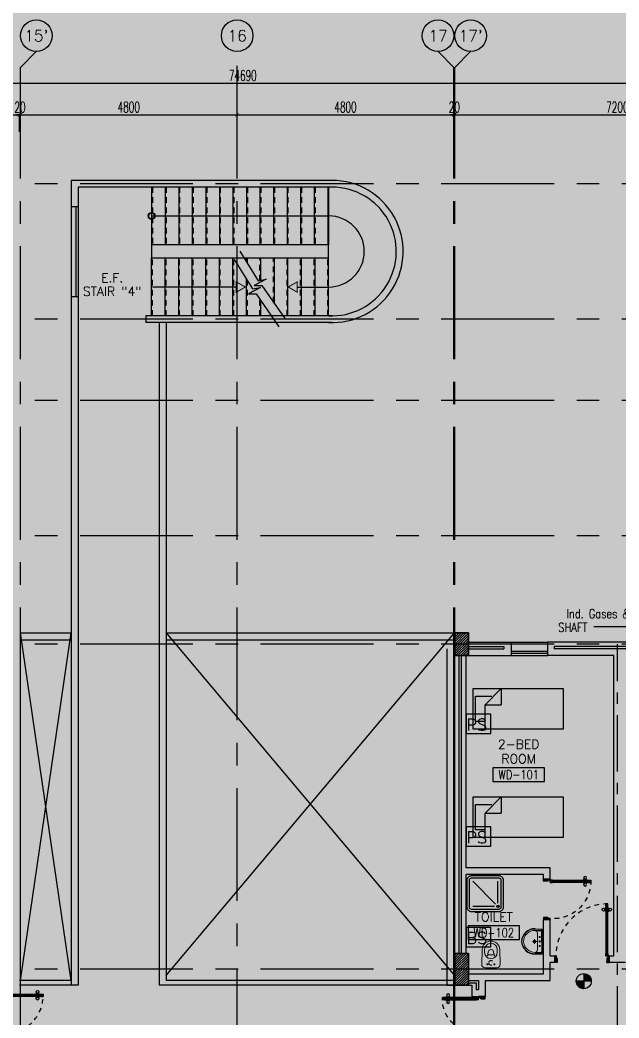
# Model space of a CAD drawing. Extents: x 88852.7 to 88945.7, y 39921.6 to 40001.1.
# Drawn here: x 88893.18 to 88906.45, y 39979.02 to 40001.13 of the extents above; entities that cross this region are included whole.
import ezdxf
from ezdxf.enums import TextEntityAlignment as Align

# ---------------------------------------------------------------- set-up
doc = ezdxf.new("R2010")
doc.units = 0
doc.header["$MEASUREMENT"] = 0
doc.header["$PDMODE"] = 34
for name, pattern in [('CENTER', [2, 1.25, -0.25, 0.25, -0.25]), ('CENTERX2', [4, 2.5, -0.5, 0.5, -0.5]), ('DASHED', [0.75, 0.5, -0.25]), ('HIDDEN', [0.375, 0.25, -0.125]), ('HIDDEN2', [0.1875, 0.125, -0.0625])]:
    doc.linetypes.add(name, pattern=pattern)
doc.layers.get('0').update_dxf_attribs({"color": 11, "linetype": 'CONTINUOUS'})
doc.layers.get('DEFPOINTS').update_dxf_attribs({"color": 11, "linetype": 'CONTINUOUS'})
for name, color, linetype in [('AX-CR', 11, 'CONTINUOUS'), ('AX-DIM', 11, 'CONTINUOUS'), ('AX-TXT', 11, 'CONTINUOUS'), ('AXES', 11, 'CENTERX2'), ('AXES1', 11, 'CENTER'), ('COL', 11, 'CONTINUOUS'), ('DOOR', 11, 'CONTINUOUS'), ('E-SYSTEM', 4, 'CONTINUOUS'), ('EJ', 11, 'CONTINUOUS'), ('FIX', 11, 'CONTINUOUS'), ('FUR', 11, 'CONTINUOUS'), ('HAT', 11, 'CONTINUOUS'), ('INSUL', 11, 'CONTINUOUS'), ('RM-BOX', 11, 'CONTINUOUS'), ('RM-NAME', 11, 'CONTINUOUS'), ('RM-NO', 11, 'CONTINUOUS'), ('ROOF', 11, 'CONTINUOUS'), ('SHAFT', 11, 'CONTINUOUS'), ('STR', 11, 'CONTINUOUS'), ('WALL', 11, 'CONTINUOUS'), ('WIN', 11, 'CONTINUOUS')]:
    doc.layers.add(name, color=color, linetype=linetype)
doc.styles.add('ROMANS', font='ROMANS.shx', dxfattribs={"width": 0.6})
doc.styles.add('SIMPLEX', font='simplex.shx', dxfattribs={"width": 0.8})
doc.dimstyles.new('DIM-OUT', dxfattribs={"dimscale": 0, "dimtxt": 0.24, "dimasz": 0.08, "dimexe": 0.02, "dimexo": 0.02, "dimgap": 0.05, "dimtad": 1, "dimdec": 0, "dimlfac": 1000, "dimzin": 0, "dimdsep": 46, "dimtxsty": 'ROMANS', "dimblk1": 'ARCHTICK', "dimblk2": 'ARCHTICK', "dimsah": 1, "dimcen": 0.01, "dimdle": 0.08, "dimclrd": 7, "dimclre": 7, "dimclrt": 2, "dimadec": 0, "dimazin": 0, "dimtp": 2, "dimtm": 2, "dimtfac": 0.114286, "dimtdec": 0, "dimtix": 1, "dimtmove": 2, "dimatfit": 3, "dimldrblk": 'ARCHTICK', "dimfxl": 0, "dimtolj": 1, "dimtzin": 0, "dimarcsym": 0})
doc.dimstyles.new('DIM7', dxfattribs={"dimtxt": 0.24, "dimasz": 0.08, "dimexe": 0.07, "dimexo": 0.05, "dimgap": 0.07, "dimtad": 1, "dimzin": 0, "dimdsep": 46, "dimtxsty": 'SIMPLEX', "dimblk": 'ARCHTICK', "dimcen": 0.05, "dimdle": 0.05, "dimclrd": 4, "dimclre": 4, "dimclrt": 2, "dimadec": 0, "dimazin": 0, "dimtp": 2, "dimtm": 2, "dimtfac": 0.114286, "dimtix": 1, "dimtmove": 2, "dimatfit": 3, "dimldrblk": 'DOT', "dimfxl": 0, "dimtolj": 1, "dimtzin": 0, "dimarcsym": 0})

# ---------------------------------------------------------------- blocks, each defined once
blk = doc.blocks.new('_ARCHTICK')
at = {"color": 0, "linetype": 'ByBlock', "const_width": 0.15}
blk.add_lwpolyline([(-0.5, -0.5), (0.5, 0.5)], dxfattribs=at)
blk = doc.blocks.new('*D112')
at = {"layer": 'AX-DIM', "color": 7, "lineweight": -2}
for p, q in [((88860.69, 39999.728), (88935.54, 39999.728)), ((88860.77, 39995.09), (88860.77, 39999.748)), ((88935.46, 39987.57), (88935.46, 39999.748))]:
    blk.add_line(p, q, dxfattribs=at)
at = {"layer": 'DEFPOINTS', "color": 0}
for p in [(88935.46, 39999.728), (88860.77, 39995.07), (88935.46, 39987.55)]:
    blk.add_point(p, dxfattribs=at)
at = {"layer": 'AX-DIM', "color": 7, "lineweight": -2, "xscale": 0.08, "yscale": 0.08, "zscale": 0.08, "rotation": 180}
blk.add_blockref('_ARCHTICK', (88860.77, 39999.728), dxfattribs=at)
at = {"layer": 'AX-DIM', "color": 7, "lineweight": -2, "xscale": 0.08, "yscale": 0.08, "zscale": 0.08}
blk.add_blockref('_ARCHTICK', (88935.46, 39999.728), dxfattribs=at)
at = {"layer": 'AX-DIM', "color": 2, "insert": (88898.115, 39999.898), "char_height": 0.24, "attachment_point": 5, "style": 'ROMANS'}
blk.add_mtext('\\A1;74690', dxfattribs=at)
blk = doc.blocks.new('*D144')
at = {"layer": 'AX-DIM', "color": 7, "lineweight": -2}
for p, q in [((88902.79, 39999.028), (88902.71, 39999.028)), ((88902.79, 39998.648), (88902.79, 39999.048)), ((88902.79, 39999.028), (88902.81, 39999.028)), ((88902.81, 39998.648), (88902.81, 39999.048)), ((88902.81, 39999.028), (88902.89, 39999.028))]:
    blk.add_line(p, q, dxfattribs=at)
at = {"layer": 'DEFPOINTS', "color": 0}
for p in [(88902.81, 39999.028), (88902.79, 39998.628), (88902.81, 39998.628)]:
    blk.add_point(p, dxfattribs=at)
at = {"layer": 'AX-DIM', "color": 7, "lineweight": -2, "xscale": 0.08, "yscale": 0.08, "zscale": 0.08}
blk.add_blockref('_ARCHTICK', (88902.79, 39999.028), dxfattribs=at)
at = {"layer": 'AX-DIM', "color": 7, "lineweight": -2, "xscale": 0.08, "yscale": 0.08, "zscale": 0.08, "rotation": 180}
blk.add_blockref('_ARCHTICK', (88902.81, 39999.028), dxfattribs=at)
at = {"layer": 'AX-DIM', "color": 2, "insert": (88902.8, 39999.198), "char_height": 0.24, "attachment_point": 5, "style": 'ROMANS'}
blk.add_mtext('\\A1;20', dxfattribs=at)
blk = doc.blocks.new('*D143')
at = {"layer": 'AX-DIM', "color": 7, "lineweight": -2}
for p, q in [((88902.73, 39999.028), (88910.09, 39999.028)), ((88902.81, 39998.648), (88902.81, 39999.048)), ((88910.01, 39998.648), (88910.01, 39999.048))]:
    blk.add_line(p, q, dxfattribs=at)
at = {"layer": 'DEFPOINTS', "color": 0}
for p in [(88910.01, 39999.028), (88902.81, 39998.628), (88910.01, 39998.628)]:
    blk.add_point(p, dxfattribs=at)
at = {"layer": 'AX-DIM', "color": 7, "lineweight": -2, "xscale": 0.08, "yscale": 0.08, "zscale": 0.08, "rotation": 180}
blk.add_blockref('_ARCHTICK', (88902.81, 39999.028), dxfattribs=at)
at = {"layer": 'AX-DIM', "color": 7, "lineweight": -2, "xscale": 0.08, "yscale": 0.08, "zscale": 0.08}
blk.add_blockref('_ARCHTICK', (88910.01, 39999.028), dxfattribs=at)
at = {"layer": 'AX-DIM', "color": 2, "insert": (88906.41, 39999.198), "char_height": 0.24, "attachment_point": 5, "style": 'ROMANS'}
blk.add_mtext('\\A1;7200', dxfattribs=at)
blk = doc.blocks.new('*D141')
at = {"layer": 'AX-DIM', "color": 7, "lineweight": -2}
for p, q in [((88893.17, 39999.028), (88893.09, 39999.028)), ((88893.17, 39998.648), (88893.17, 39999.048)), ((88893.17, 39999.028), (88893.19, 39999.028)), ((88893.19, 39998.648), (88893.19, 39999.048)), ((88893.19, 39999.028), (88893.27, 39999.028))]:
    blk.add_line(p, q, dxfattribs=at)
at = {"layer": 'DEFPOINTS', "color": 0}
for p in [(88893.19, 39999.028), (88893.17, 39998.628), (88893.19, 39998.628)]:
    blk.add_point(p, dxfattribs=at)
at = {"layer": 'AX-DIM', "color": 7, "lineweight": -2, "xscale": 0.08, "yscale": 0.08, "zscale": 0.08}
blk.add_blockref('_ARCHTICK', (88893.17, 39999.028), dxfattribs=at)
at = {"layer": 'AX-DIM', "color": 7, "lineweight": -2, "xscale": 0.08, "yscale": 0.08, "zscale": 0.08, "rotation": 180}
blk.add_blockref('_ARCHTICK', (88893.19, 39999.028), dxfattribs=at)
at = {"layer": 'AX-DIM', "color": 2, "insert": (88893.18, 39999.198), "char_height": 0.24, "attachment_point": 5, "style": 'ROMANS'}
blk.add_mtext('\\A1;20', dxfattribs=at)
blk = doc.blocks.new('*D140')
at = {"layer": 'AX-DIM', "color": 7, "lineweight": -2}
for p, q in [((88893.11, 39999.028), (88898.07, 39999.028)), ((88893.19, 39998.648), (88893.19, 39999.048)), ((88897.99, 39998.648), (88897.99, 39999.048))]:
    blk.add_line(p, q, dxfattribs=at)
at = {"layer": 'DEFPOINTS', "color": 0}
for p in [(88897.99, 39999.028), (88893.19, 39998.628), (88897.99, 39998.628)]:
    blk.add_point(p, dxfattribs=at)
at = {"layer": 'AX-DIM', "color": 7, "lineweight": -2, "xscale": 0.08, "yscale": 0.08, "zscale": 0.08, "rotation": 180}
blk.add_blockref('_ARCHTICK', (88893.19, 39999.028), dxfattribs=at)
at = {"layer": 'AX-DIM', "color": 7, "lineweight": -2, "xscale": 0.08, "yscale": 0.08, "zscale": 0.08}
blk.add_blockref('_ARCHTICK', (88897.99, 39999.028), dxfattribs=at)
at = {"layer": 'AX-DIM', "color": 2, "insert": (88895.59, 39999.198), "char_height": 0.24, "attachment_point": 5, "style": 'ROMANS'}
blk.add_mtext('\\A1;4800', dxfattribs=at)
blk = doc.blocks.new('*D138')
at = {"layer": 'AX-DIM', "color": 7, "lineweight": -2}
for p, q in [((88885.89, 39999.028), (88893.25, 39999.028)), ((88885.97, 39998.648), (88885.97, 39999.048)), ((88893.17, 39998.648), (88893.17, 39999.048))]:
    blk.add_line(p, q, dxfattribs=at)
at = {"layer": 'DEFPOINTS', "color": 0}
for p in [(88893.17, 39999.028), (88885.97, 39998.628), (88893.17, 39998.628)]:
    blk.add_point(p, dxfattribs=at)
at = {"layer": 'AX-DIM', "color": 7, "lineweight": -2, "xscale": 0.08, "yscale": 0.08, "zscale": 0.08, "rotation": 180}
blk.add_blockref('_ARCHTICK', (88885.97, 39999.028), dxfattribs=at)
at = {"layer": 'AX-DIM', "color": 7, "lineweight": -2, "xscale": 0.08, "yscale": 0.08, "zscale": 0.08}
blk.add_blockref('_ARCHTICK', (88893.17, 39999.028), dxfattribs=at)
at = {"layer": 'AX-DIM', "color": 2, "insert": (88889.57, 39999.198), "char_height": 0.24, "attachment_point": 5, "style": 'ROMANS'}
blk.add_mtext('\\A1;7200', dxfattribs=at)
blk = doc.blocks.new('*D137')
at = {"layer": 'AX-DIM', "color": 7, "lineweight": -2}
for p, q in [((88897.91, 39999.028), (88902.87, 39999.028)), ((88897.99, 39998.648), (88897.99, 39999.048)), ((88902.79, 39998.648), (88902.79, 39999.048))]:
    blk.add_line(p, q, dxfattribs=at)
at = {"layer": 'DEFPOINTS', "color": 0}
for p in [(88902.79, 39999.028), (88897.99, 39998.628), (88902.79, 39998.628)]:
    blk.add_point(p, dxfattribs=at)
at = {"layer": 'AX-DIM', "color": 7, "lineweight": -2, "xscale": 0.08, "yscale": 0.08, "zscale": 0.08, "rotation": 180}
blk.add_blockref('_ARCHTICK', (88897.99, 39999.028), dxfattribs=at)
at = {"layer": 'AX-DIM', "color": 7, "lineweight": -2, "xscale": 0.08, "yscale": 0.08, "zscale": 0.08}
blk.add_blockref('_ARCHTICK', (88902.79, 39999.028), dxfattribs=at)
at = {"layer": 'AX-DIM', "color": 2, "insert": (88900.39, 39999.198), "char_height": 0.24, "attachment_point": 5, "style": 'ROMANS'}
blk.add_mtext('\\A1;4800', dxfattribs=at)
blk = doc.blocks.new('LAV1')
at = {"layer": 'FIX', "linetype": 'DASHED', "lineweight": 20, "ltscale": 0.05}
for p, q in [((0, 170), (0, 270)), ((0, 170), (0, 270)), ((50, 220), (-50, 220))]:
    blk.add_line(p, q, dxfattribs=at)
at = {"layer": 'FIX', "linetype": 'ByBlock', "ltscale": 0.3}
for p, q in [((-280, 210), (-275, 50)), ((-245, 210), (-245, 85)), ((0, 60), (-220, 60)), ((0, 60), (220, 60)), ((245, 210), (245, 85)), ((280, 210), (275, 50))]:
    blk.add_line(p, q, dxfattribs=at)
at = {"layer": 'FIX', "linetype": 'Continuous', "lineweight": 20}
for p, q in [((-275, 210), (-275, 50)), ((0, 50), (-275, 50)), ((0, 50), (-252, 50)), ((0, 155), (-181, 155)), ((0, 155), (181, 155)), ((0, 50), (275, 50)), ((0, 50), (252, 50)), ((275, 210), (275, 50))]:
    blk.add_line(p, q, dxfattribs=at)
at = {"layer": 'FIX', "lineweight": 20}
for p, q in [((16, 107), (-15, 107)), ((0, 92), (0, 123))]:
    blk.add_line(p, q, dxfattribs=at)
for centre, radius in [((0, 220), 29.5), ((0, 220), 22.5), ((0, 107), 15.5)]:
    blk.add_circle(centre, radius, dxfattribs=at)
at = {"layer": 'FIX', "linetype": 'HIDDEN', "lineweight": 20, "ltscale": 0.05}
for centre in [(-100, 107), (100, 107)]:
    blk.add_circle(centre, 12.4, dxfattribs=at)
at = {"layer": 'FIX', "linetype": 'ByBlock', "ltscale": 0.3}
for centre, radius, start, end in [((7, 220), 287, 91.3776, 182.0064), ((-7, 220), 287, 357.9936, 88.6224), ((-220, 85), 24.9, 179.7021, 269.9486), ((220, 85), 24.9, 270.0514, 0.2979)]:
    blk.add_arc(centre, radius, start, end, dxfattribs=at)
at = {"layer": 'FIX', "linetype": 'Continuous', "lineweight": 20}
for centre, radius, start, end in [((8, 217), 283, 91.6988, 181.351), ((8, 212), 253, 91.7328, 180.4884), ((-8, 217), 283, 358.649, 88.3012), ((-8, 212), 253, 359.5116, 88.2672), ((-179, 222), 66.9, 190.2006, 268.0786), ((179, 222), 66.9, 271.9214, 349.7994)]:
    blk.add_arc(centre, radius, start, end, dxfattribs=at)
blk = doc.blocks.new('WC1')
at = {"layer": 'FIX', "lineweight": 20}
for p, q in [((-727, 5), (-727, -5)), ((-674, 5), (-674, -5)), ((-534, 24), (-540, 0)), ((-540, 0), (-534, -24)), ((-210, 204), (-538, 194)), ((-475, 141), (-538, 141)), ((-395, 76), (-490, 60)), ((-339, 5), (-339, -5)), ((-137, 0), (-137, 131)), ((-137, -131), (-137, 0)), ((-538, -141), (-475, -141)), ((-538, -194), (-210, -204)), ((-490, -60), (-395, -76)), ((-213, -204), (-210, -204))]:
    blk.add_line(p, q, dxfattribs=at)
at = {"layer": 'FIX', "linetype": 'Continuous', "lineweight": 20}
blk.add_line((-420, -47), (-420, 45), dxfattribs=at)
at = {"layer": 'FIX', "linetype": 'HIDDEN2', "lineweight": 20, "ltscale": 0.3}
blk.add_circle((-245, 0), 49.8, dxfattribs=at)
at = {"layer": 'FIX', "linetype": 'HIDDEN', "lineweight": 20, "ltscale": 0.05}
for centre in [(-213, 78), (-213, -77)]:
    blk.add_circle(centre, 11.6, dxfattribs=at)
at = {"layer": 'FIX', "lineweight": 20}
for centre, radius, start, end in [((-538, 5), 189, 90, 180), ((-538, 5), 136, 90, 180), ((-473, -7), 68.2, 128.9242, 152.8468), ((-464, -18), 82, 108.496, 128.9242), ((-475, 5), 136, 360, 90), ((-210, 131), 73, 360, 90), ((-538, -5), 189, 180, 270), ((-538, -5), 136, 180, 270), ((-473, 7), 68.2, 207.1532, 231.0758), ((-464, 18), 82, 231.0758, 251.504), ((-475, -5), 136, 270, 0), ((-210, -131), 73, 270, 0)]:
    blk.add_arc(centre, radius, start, end, dxfattribs=at)
at = {"layer": 'FIX', "linetype": 'Continuous', "lineweight": 20}
for centre, start, end in [((-443, 46), 357.6662, 91.6121), ((-442, -46), 268.3879, 2.3338)]:
    blk.add_arc(centre, 22.3, start, end, dxfattribs=at)
blk = doc.blocks.new('SHR1')
at = {"layer": 'FIX'}
for p, q in [((-196, 196), (-700, 700)), ((-143, 218), (-143, 700)), ((-218, 143), (-700, 143))]:
    blk.add_line(p, q, dxfattribs=at)
for points in [[(-825, 125), (-825, 725, -0.414214), (-725, 825), (-125, 825, -0.414214), (-25, 725), (-25, 125, -0.414214), (-125, 25), (-725, 25, -0.414214)], [(-775, 125), (-775, 725, -0.414214), (-725, 775), (-125, 775, -0.414214), (-75, 725), (-75, 125, -0.414214), (-125, 75), (-725, 75, -0.414214)]]:
    blk.add_lwpolyline(points, format="xyb", close=True, dxfattribs=at)
for radius in [25, 15]:
    blk.add_circle((-143, 143), radius, dxfattribs=at)
blk = doc.blocks.new('A$C1DFA4FE8')
at = {"layer": 'DOOR', "color": 0, "linetype": 'ByBlock'}
for p, q in [((0, 1631), (0, 1581)), ((0, 1581), (0, 1631)), ((50, 1631), (0, 1631)), ((50, 1581), (0, 1581)), ((30, 1614), (30, 1598)), ((50, 1614), (30, 1614)), ((50, 1598), (30, 1598)), ((50, 1631), (50, 1614)), ((50, 1598), (50, 1581)), ((750, 1614), (750, 1631)), ((750, 1631), (800, 1631)), ((770, 1614), (750, 1614)), ((750, 1581), (750, 1598)), ((750, 1598), (770, 1598)), ((800, 1581), (750, 1581)), ((770, 1598), (770, 1614)), ((950, 1656), (800, 1656)), ((800, 1656), (800, 1631)), ((800, 1581), (800, 1631)), ((800, 1631), (850, 1631)), ((850, 1631), (850, 1606)), ((850, 1606), (950, 1606)), ((950, 1606), (950, 1656)), ((0, 81), (0, 131)), ((0, 131), (0, 81)), ((50, 131), (0, 131)), ((50, 81), (0, 81)), ((30, 98), (30, 114)), ((50, 114), (30, 114)), ((50, 98), (30, 98)), ((50, 114), (50, 131)), ((50, 81), (50, 98)), ((83, 131), (83, 138)), ((173, 138), (83, 138)), ((83, 81), (83, 74)), ((173, 74), (83, 74)), ((95, 138), (95, 147)), ((95, 147), (160, 147)), ((95, 138), (160, 138)), ((95, 74), (95, 65)), ((95, 74), (160, 74)), ((95, 65), (160, 65)), ((160, 138), (160, 147)), ((160, 74), (160, 65)), ((173, 131), (173, 138)), ((173, 81), (173, 74)), ((750, 131), (750, 114)), ((800, 131), (750, 131)), ((750, 114), (770, 114)), ((750, 98), (750, 81)), ((770, 98), (750, 98)), ((750, 81), (800, 81)), ((770, 114), (770, 98)), ((800, 131), (800, 81)), ((800, 56), (800, 81)), ((800, 81), (850, 81)), ((950, 56), (800, 56)), ((850, 106), (950, 106)), ((850, 81), (850, 106)), ((950, 106), (950, 56))]:
    blk.add_line(p, q, dxfattribs=at)
at = {"layer": 'DOOR', "linetype": 'ByBlock'}
for p, q in [((750, 1631), (50, 1631)), ((750, 1614), (50, 1614)), ((750, 1598), (50, 1598)), ((50, 1581), (750, 1581)), ((50, 131), (750, 131)), ((750, 114), (50, 114)), ((750, 98), (50, 98)), ((750, 81), (50, 81))]:
    blk.add_line(p, q, dxfattribs=at)
at = {"layer": 'DOOR', "color": 9, "linetype": 'ByBlock'}
for p, q in [((950, 1606), (837, 1656)), ((950, 1606), (850, 1619)), ((950, 1606), (910, 1656)), ((950, 106), (837, 56)), ((950, 106), (850, 93)), ((950, 106), (910, 56))]:
    blk.add_line(p, q, dxfattribs=at)
at = {"layer": 'DOOR', "color": 0, "linetype": 'ByBlock'}
for centre in [(128, 179), (128, 32)]:
    blk.add_circle(centre, 32.4, dxfattribs=at)
at = {"layer": 'DOOR', "linetype": 'HIDDEN', "ltscale": 0.5}
for centre, start, end in [((752, 1606), 178.0938, 273.7249), ((752, 106), 86.2751, 181.9062)]:
    blk.add_arc(centre, 752, start, end, dxfattribs=at)
at = {"layer": 'DOOR', "color": 9, "linetype": 'ByBlock'}
for centre, radius, start, end in [((950, 1606), 154, 161.1053, 166.2858), ((950, 1606), 134, 158.1598, 169.28), ((950, 1606), 114, 154.0838, 167.3774), ((950, 1606), 94.4, 148.0182, 180), ((950, 1606), 74.4, 137.7764, 180), ((950, 1606), 54.4, 113.2074, 180), ((950, 1606), 34.4, 90, 180), ((950, 1606), 14.4, 90, 180), ((950, 106), 154, 193.7142, 198.8947), ((950, 106), 134, 190.72, 201.8402), ((950, 106), 114, 192.6226, 205.9162), ((950, 106), 94.4, 180, 211.9818), ((950, 106), 74.4, 180, 222.2236), ((950, 106), 54.4, 180, 246.7926), ((950, 106), 34.4, 180, 270), ((950, 106), 14.4, 180, 270)]:
    blk.add_arc(centre, radius, start, end, dxfattribs=at)
blk = doc.blocks.new('RM1')
at = {"layer": 'RM-BOX'}
blk.add_lwpolyline([(570, -200), (-570, -200), (-570, -500), (570, -500)], close=True, dxfattribs=at)
at = {"layer": 'RM-NAME', "style": 'ROMANS'}
for tag, p in [('ROOMNAME1', (0, 324)), ('ROOMNAME2', (0, 0))]:
    blk.add_attdef(tag, text='', height=200, dxfattribs=at).set_placement(p, align=Align.MIDDLE)
at = {"layer": 'RM-NO', "style": 'ROMANS', "width": 0.8}
blk.add_attdef('ROOMNO', text='', height=200, dxfattribs=at).set_placement((0, -350), align=Align.MIDDLE)
blk = doc.blocks.new('C-300')
at = {"layer": 'HAT', "linetype": 'ByBlock', "ltscale": 0.3}
h = blk.add_hatch(dxfattribs=at)
h.set_pattern_fill('ANSI31', color=8, scale=300, style=0)
h.set_pattern_definition([(45, (-258496.182, -82361.005), (-26.5165043, 26.5165043), [])])
h.paths.add_polyline_path([(300, 500), (0, 500), (0, 250), (300, 250)])
h.paths.add_polyline_path([(300, 250), (0, 250), (0, 0), (300, 0)])
at = {"layer": 'COL'}
blk.add_lwpolyline([(0, 500), (300, 500), (300, 0), (0, 0)], close=True, dxfattribs=at)
blk = doc.blocks.new('AH20A')
at = {"layer": 'FUR'}
for p, q in [((0, 0.5), (0, -0.5)), ((1, 0.5), (0, 0.5)), ((0.136, 0.5), (0.136, -0.099)), ((1, -0.5), (1, 0.5)), ((0.136, 0.311), (0.028, 0.311)), ((0.028, 0.311), (0.028, -0.309)), ((0.136, -0.099), (0.313, -0.5)), ((0.136, -0.099), (0.313, -0.099)), ((0.313, -0.5), (0.313, -0.099)), ((0.028, -0.309), (0.208, -0.309)), ((0, -0.5), (1, -0.5))]:
    blk.add_line(p, q, dxfattribs=at)
blk = doc.blocks.new('DOOR100')
at = {"layer": 'DOOR', "color": 0, "linetype": 'ByBlock'}
for p, q in [((-92, 1206), (-92, 1141)), ((-83, 1206), (-92, 1206)), ((-83, 1141), (-92, 1141)), ((-83, 1129), (-83, 1219)), ((-76, 1219), (-83, 1219)), ((-83, 1206), (-83, 1141)), ((-76, 1129), (-83, 1129)), ((-76, 1251), (-76, 1301)), ((-76, 1301), (-26, 1301)), ((-26, 1301), (-76, 1301)), ((-59, 1251), (-76, 1251)), ((-59, 1251), (-59, 1271)), ((-43, 1271), (-59, 1271)), ((-43, 1251), (-43, 1271)), ((-26, 1251), (-43, 1251)), ((-26, 1251), (-26, 1301)), ((-26, 1219), (-19, 1219)), ((-26, 1129), (-19, 1129)), ((-19, 1129), (-19, 1219)), ((-19, 1206), (-19, 1141)), ((-19, 1206), (-10, 1206)), ((-19, 1141), (-10, 1141)), ((-10, 1206), (-10, 1141)), ((-1201, 0), (-1201, 150)), ((-1201, 150), (-1176, 150)), ((-1201, 150), (-1201, 0)), ((-1151, 0), (-1201, 0)), ((-1176, 150), (-1176, 100)), ((-1176, 100), (-1151, 100)), ((-1151, 100), (-1151, 0)), ((-76, 200), (-59, 200)), ((-76, 150), (-76, 200)), ((-76, 150), (-26, 150)), ((-59, 200), (-59, 180)), ((-59, 180), (-43, 180)), ((-51, 100), (-51, 0)), ((-26, 100), (-51, 100)), ((-51, 0), (-1, 0)), ((-43, 200), (-26, 200)), ((-43, 180), (-43, 200)), ((-26, 200), (-26, 150)), ((-1, 150), (-26, 150)), ((-26, 150), (-26, 100)), ((-1, 150), (-1, 0))]:
    blk.add_line(p, q, dxfattribs=at)
at = {"layer": 'DOOR', "linetype": 'ByBlock'}
for p, q in [((-76, 1251), (-76, 200)), ((-59, 200), (-59, 1251)), ((-43, 200), (-43, 1251)), ((-26, 200), (-26, 1251))]:
    blk.add_line(p, q, dxfattribs=at)
at = {"layer": 'DOOR', "color": 9, "linetype": 'ByBlock'}
for p, q in [((-1151, 0), (-1201, 114)), ((-1151, 0), (-1201, 40)), ((-1151, 0), (-1164, 100)), ((-51, 0), (-1, 114)), ((-51, 0), (-38, 100)), ((-51, 0), (-1, 40))]:
    blk.add_line(p, q, dxfattribs=at)
at = {"layer": 'DOOR', "color": 0, "linetype": 'ByBlock'}
for centre in [(-125, 1174), (22, 1174)]:
    blk.add_circle(centre, 32.4, dxfattribs=at)
at = {"layer": 'DOOR', "linetype": 'HIDDEN', "ltscale": 0.5}
blk.add_arc((-27, 152), 1149, 89.961, 180.0931, dxfattribs=at)
at = {"layer": 'DOOR', "color": 9, "linetype": 'ByBlock'}
for centre, radius, start, end in [((-1151, 0), 154, 103.7142, 108.8947), ((-1151, 0), 134, 100.72, 111.8402), ((-1151, 0), 94.4, 90, 121.9818), ((-1151, 0), 74.4, 90, 132.2236), ((-1151, 0), 54.4, 90, 156.7926), ((-1151, 0), 34.4, 90, 180), ((-1151, 0), 14.4, 90, 180), ((-51, 0), 94.4, 58.0182, 90), ((-51, 0), 74.4, 47.7764, 90), ((-51, 0), 54.4, 23.2074, 90), ((-51, 0), 34.4, 0, 90), ((-51, 0), 14.4, 0, 90), ((-51, 0), 134, 68.1598, 79.28), ((-51, 0), 114, 64.0838, 77.3774), ((-51, 0), 154, 71.1053, 76.2858)]:
    blk.add_arc(centre, radius, start, end, dxfattribs=at)
blk = doc.blocks.new('DOOR90')
at = {"layer": 'DOOR', "linetype": 'ByBlock'}
for p, q in [((0, 0), (-150, 0)), ((-200, -25), (-1000, -25)), ((-200, -42), (-1000, -42)), ((-200, -58), (-1000, -58)), ((-1000, -75), (-200, -75))]:
    blk.add_line(p, q, dxfattribs=at)
at = {"layer": 'DOOR', "color": 0, "linetype": 'ByBlock'}
for p, q in [((-150, 0), (-150, -25)), ((-150, 0), (0, 0)), ((0, -50), (0, 0)), ((-1050, -25), (-1050, -75)), ((-1050, -75), (-1050, -25)), ((-1000, -25), (-1050, -25)), ((-1000, -75), (-1050, -75)), ((-1020, -42), (-1020, -58)), ((-1000, -42), (-1020, -42)), ((-1000, -58), (-1020, -58)), ((-1000, -25), (-1000, -42)), ((-1000, -58), (-1000, -75)), ((-968, -25), (-968, -18)), ((-878, -18), (-968, -18)), ((-968, -75), (-968, -82)), ((-878, -82), (-968, -82)), ((-955, -18), (-955, -9)), ((-955, -9), (-890, -9)), ((-955, -18), (-890, -18)), ((-955, -82), (-955, -91)), ((-955, -82), (-890, -82)), ((-955, -91), (-890, -91)), ((-890, -18), (-890, -9)), ((-890, -82), (-890, -91)), ((-878, -25), (-878, -18)), ((-878, -75), (-878, -82)), ((-200, -42), (-200, -25)), ((-200, -25), (-150, -25)), ((-180, -42), (-200, -42)), ((-200, -75), (-200, -58)), ((-200, -58), (-180, -58)), ((-150, -75), (-200, -75)), ((-180, -58), (-180, -42)), ((-150, -75), (-150, -25)), ((-150, -25), (-100, -25)), ((-100, -25), (-100, -50)), ((-100, -50), (0, -50)), ((-150, -900), (-150, -875)), ((-150, -875), (-100, -875)), ((-100, -850), (0, -850)), ((-100, -875), (-100, -850)), ((0, -850), (0, -900)), ((0, -900), (-150, -900)), ((-150, -900), (0, -900))]:
    blk.add_line(p, q, dxfattribs=at)
at = {"layer": 'DOOR', "color": 9, "linetype": 'ByBlock'}
for p, q in [((0, -50), (-114, 0)), ((0, -50), (-40, 0)), ((0, -50), (-100, -37)), ((0, -850), (-114, -900)), ((0, -850), (-100, -863)), ((0, -850), (-40, -900))]:
    blk.add_line(p, q, dxfattribs=at)
at = {"layer": 'DOOR', "color": 0, "linetype": 'ByBlock'}
for centre in [(-923, 24), (-923, -124)]:
    blk.add_circle(centre, 32.4, dxfattribs=at)
at = {"layer": 'DOOR', "color": 9, "linetype": 'ByBlock'}
for centre, radius, start, end in [((0, -50), 74.4, 137.7764, 180), ((0, -50), 54.4, 113.2074, 180), ((0, -50), 154, 161.1053, 166.2858), ((0, -50), 134, 158.1598, 169.28), ((0, -50), 114, 154.0838, 167.3774), ((0, -50), 94.4, 148.0182, 180), ((0, -50), 34.4, 90, 180), ((0, -50), 14.4, 90, 180), ((0, -850), 134, 190.72, 201.8402), ((0, -850), 94.4, 180, 211.9818), ((0, -850), 74.4, 180, 222.2236), ((0, -850), 54.4, 180, 246.7926), ((0, -850), 34.4, 180, 270), ((0, -850), 14.4, 180, 270), ((0, -850), 154, 193.7142, 198.8947)]:
    blk.add_arc(centre, radius, start, end, dxfattribs=at)
at = {"layer": 'DOOR', "linetype": 'HIDDEN', "ltscale": 0.5}
blk.add_arc((-222, -50), 828, 178.2701, 275.003, dxfattribs=at)
blk = doc.blocks.new('A$C272A55A0')
at = {"layer": 'DOOR', "color": 0, "linetype": 'ByBlock'}
for p, q in [((0, 900), (0, 1050)), ((50, 1050), (0, 1050)), ((0, 900), (25, 900)), ((25, 950), (50, 950)), ((25, 900), (25, 950)), ((75, 900), (25, 900)), ((25, 850), (25, 900)), ((50, 950), (50, 1050)), ((75, 900), (75, 850)), ((1725, 900), (1775, 900)), ((1725, 900), (1725, 850)), ((1750, 950), (1750, 1050)), ((1750, 1050), (1800, 1050)), ((1775, 950), (1750, 950)), ((1775, 900), (1775, 950)), ((1800, 900), (1775, 900)), ((1775, 850), (1775, 900)), ((1800, 1050), (1800, 900)), ((42, 850), (25, 850)), ((58, 870), (42, 870)), ((42, 870), (42, 850)), ((58, 850), (58, 870)), ((75, 850), (58, 850)), ((1725, 850), (1742, 850)), ((1742, 870), (1758, 870)), ((1742, 850), (1742, 870)), ((1758, 870), (1758, 850)), ((1758, 850), (1775, 850)), ((25, 50), (42, 50)), ((25, 50), (25, 0)), ((25, 0), (75, 0)), ((75, 0), (25, 0)), ((42, 50), (42, 30)), ((42, 30), (58, 30)), ((58, 50), (75, 50)), ((58, 50), (58, 30)), ((75, 50), (75, 0)), ((1718, 160), (1709, 160)), ((1709, 95), (1709, 160)), ((1718, 95), (1709, 95)), ((1725, 173), (1718, 173)), ((1718, 173), (1718, 83)), ((1718, 95), (1718, 160)), ((1725, 83), (1718, 83)), ((1742, 50), (1725, 50)), ((1725, 50), (1725, 0)), ((1775, 0), (1725, 0)), ((1725, 0), (1775, 0)), ((1742, 50), (1742, 30)), ((1758, 30), (1742, 30)), ((1775, 50), (1758, 50)), ((1758, 50), (1758, 30)), ((1775, 173), (1782, 173)), ((1775, 83), (1782, 83)), ((1775, 50), (1775, 0)), ((1782, 173), (1782, 83)), ((1782, 160), (1791, 160)), ((1782, 95), (1782, 160)), ((1782, 95), (1791, 95)), ((1791, 95), (1791, 160))]:
    blk.add_line(p, q, dxfattribs=at)
at = {"layer": 'DOOR', "color": 9, "linetype": 'ByBlock'}
for p, q in [((50, 1050), (0, 1010)), ((50, 1050), (0, 937)), ((50, 1050), (37, 950)), ((1750, 1050), (1800, 1010)), ((1750, 1050), (1800, 937)), ((1750, 1050), (1763, 950))]:
    blk.add_line(p, q, dxfattribs=at)
at = {"layer": 'DOOR', "linetype": 'ByBlock'}
for p, q in [((25, 850), (25, 50)), ((42, 850), (42, 50)), ((58, 850), (58, 50)), ((75, 50), (75, 850)), ((1725, 50), (1725, 850)), ((1742, 850), (1742, 50)), ((1758, 850), (1758, 50)), ((1775, 850), (1775, 50))]:
    blk.add_line(p, q, dxfattribs=at)
at = {"layer": 'DOOR', "color": 0, "linetype": 'ByBlock'}
for centre in [(1676, 128), (1824, 128)]:
    blk.add_circle(centre, 32.4, dxfattribs=at)
at = {"layer": 'DOOR', "color": 9, "linetype": 'ByBlock'}
for centre, radius, start, end in [((50, 1050), 54.4, 203.2074, 270), ((50, 1050), 74.4, 227.7764, 270), ((50, 1050), 94.4, 238.0182, 270), ((50, 1050), 114, 244.0838, 257.3774), ((50, 1050), 134, 248.1598, 259.28), ((50, 1050), 154, 251.1053, 256.2858), ((50, 1050), 34.4, 180, 270), ((50, 1050), 14.4, 180, 270), ((1750, 1050), 14.4, 270, 0), ((1750, 1050), 34.4, 270, 0), ((1750, 1050), 54.4, 270, 336.7926), ((1750, 1050), 74.4, 270, 312.2236), ((1750, 1050), 94.4, 270, 301.9818), ((1750, 1050), 114, 282.6226, 295.9162), ((1750, 1050), 134, 280.72, 291.8402), ((1750, 1050), 154, 283.7142, 288.8947)]:
    blk.add_arc(centre, radius, start, end, dxfattribs=at)
at = {"layer": 'DOOR', "linetype": 'HIDDEN', "ltscale": 0.5}
for centre, start, end in [((50, 851), 268.3174, 3.2965), ((1750, 851), 176.7035, 271.6826)]:
    blk.add_arc(centre, 851, start, end, dxfattribs=at)
at = {"layer": 'WALL', "linetype": 'ByBlock'}
blk.add_line((1800, 900), (1800, 1050), dxfattribs=at)
blk = doc.blocks.new('AXU')
at = {"layer": 'AX-CR'}
blk.add_circle((0, 350), 350, dxfattribs=at)
at = {"layer": 'AX-TXT', "style": 'ROMANS'}
blk.add_attdef('AX', text='', height=250, dxfattribs=at).set_placement((0, 350), align=Align.MIDDLE)

msp = doc.modelspace()

# ---------------------------------------------------------------- hatches: boundary and pattern name
at = {"layer": 'HAT'}
h = msp.add_hatch(dxfattribs=at)
h.set_pattern_fill('ANSI31', color=256, scale=0.3, style=0)
h.set_pattern_definition([(45, (88654.254076, 39904.688557), (-0.0265165043, 0.0265165043), [])])
h.paths.add_polyline_path([(88903.1103, 39980.4496), (88902.8103, 39980.4496), (88902.8103, 39980.0996), (88903.1103, 39980.0996)])
h.paths.add_polyline_path([(88903.1103, 39980.0996), (88902.8103, 39980.0996), (88902.8103, 39979.7496), (88903.1103, 39979.7496)])

# ---------------------------------------------------------------- linework, layer by layer
for p, q in [((88898.0495, 39996.0035), (88898.4587, 39995.3483)), ((88897.9227, 39995.8253), (88898.3319, 39995.17)), ((88898.5073, 39995.2051), (88898.2384, 39995.0647)), ((88898.3319, 39995.17), (88898.5073, 39995.2051)), ((88898.634, 39995.3834), (88898.3652, 39995.243)), ((88898.3652, 39995.243), (88898.5355, 39995.243)), ((88898.4587, 39995.3483), (88898.634, 39995.3834)), ((88898.5355, 39995.243), (88899.0432, 39994.5117)), ((88898.2384, 39995.0647), (88898.4087, 39995.0647)), ((88898.4087, 39995.0647), (88898.9164, 39994.3334))]:
    msp.add_line(p, q)
at = {"layer": 'AXES'}
for p, q in [((88893.1903, 40000.0779), (88893.5403, 40000.4279)), ((88897.9903, 39921.6153), (88897.9903, 40000.4279)), ((88902.7903, 40000.0779), (88902.4403, 40000.4279)), ((88902.8103, 40000.0779), (88903.1603, 40000.4279)), ((88893.1903, 39921.6153), (88893.1903, 40000.0779)), ((88902.7903, 39921.6153), (88902.7903, 40000.0779)), ((88902.8103, 39921.6153), (88902.8103, 40000.0779)), ((88945.0103, 39997.4996), (88876.9703, 39997.4996)), ((88945.0103, 39994.4996), (88876.9703, 39994.4996)), ((88945.0103, 39992.6996), (88876.9703, 39992.6996)), ((88945.0103, 39989.6996), (88876.9703, 39989.6996)), ((88945.0103, 39987.2996), (88876.9703, 39987.2996)), ((88945.0103, 39980.0996), (88876.9703, 39980.0996))]:
    msp.add_line(p, q, dxfattribs=at)
at = {"layer": 'AXES1'}
msp.add_line((88906.4103, 39928.4796), (88906.4103, 39987.2996), dxfattribs=at)
at = {"layer": 'COL', "linetype": 'HIDDEN2'}
msp.add_line((88902.7903, 39987.5496), (88902.7903, 39987.3996), dxfattribs=at)
at = {"layer": 'COL'}
msp.add_lwpolyline([(88903.1103, 39980.4496), (88903.1103, 39979.7496), (88902.8103, 39979.7496), (88902.8103, 39980.4496)], close=True, dxfattribs=at)
at = {"layer": 'E-SYSTEM', "color": 4}
for p, q in [((88905.6659, 39980.0041), (88905.6659, 39979.6697)), ((88905.6659, 39979.9919), (88905.6776, 39980.0037)), ((88905.6659, 39979.9742), (88905.6934, 39980.0018)), ((88905.6659, 39979.9566), (88905.708, 39979.9987)), ((88905.6659, 39979.9389), (88905.7215, 39979.9945)), ((88905.6659, 39979.9212), (88905.7342, 39979.9895)), ((88905.6659, 39979.9035), (88905.746, 39979.9836)), ((88905.6659, 39979.8859), (88905.7571, 39979.977)), ((88905.6659, 39979.8682), (88905.7674, 39979.9697)), ((88905.6659, 39979.8505), (88905.7771, 39979.9617)), ((88905.67, 39979.8369), (88905.7861, 39979.9531)), ((88905.6876, 39979.8369), (88905.7945, 39979.9437)), ((88905.7053, 39979.8369), (88905.8022, 39979.9337)), ((88905.723, 39979.8369), (88905.8092, 39979.9231)), ((88905.8331, 39979.8369), (88905.4987, 39979.8369)), ((88905.4991, 39979.8252), (88905.5109, 39979.8369)), ((88905.501, 39979.8094), (88905.5286, 39979.8369)), ((88905.5041, 39979.7948), (88905.5462, 39979.8369)), ((88905.5083, 39979.7813), (88905.5639, 39979.8369)), ((88905.5133, 39979.7686), (88905.5816, 39979.8369)), ((88905.5192, 39979.7568), (88905.5993, 39979.8369)), ((88905.5258, 39979.7457), (88905.6169, 39979.8369)), ((88905.5331, 39979.7354), (88905.6346, 39979.8369)), ((88905.5411, 39979.7257), (88905.6523, 39979.8369)), ((88905.5497, 39979.7167), (88905.6659, 39979.8328)), ((88905.5591, 39979.7083), (88905.6659, 39979.8152)), ((88905.5691, 39979.7006), (88905.6659, 39979.7975)), ((88905.5797, 39979.6936), (88905.6659, 39979.7798)), ((88905.5912, 39979.6874), (88905.6659, 39979.7621)), ((88905.6033, 39979.6819), (88905.6659, 39979.7444)), ((88905.6164, 39979.6772), (88905.6659, 39979.7268)), ((88905.6304, 39979.6736), (88905.6659, 39979.7091)), ((88905.7407, 39979.8369), (88905.8154, 39979.9116)), ((88905.7584, 39979.8369), (88905.8209, 39979.8995)), ((88905.776, 39979.8369), (88905.8256, 39979.8864)), ((88905.7937, 39979.8369), (88905.8292, 39979.8724)), ((88905.8114, 39979.8369), (88905.8318, 39979.8573)), ((88905.8291, 39979.8369), (88905.833, 39979.8409)), ((88905.6455, 39979.671), (88905.6659, 39979.6914)), ((88905.6619, 39979.6698), (88905.6659, 39979.6737))]:
    msp.add_line(p, q, dxfattribs=at)
for points in [[(88903.0603, 39985.7501), (88903.0603, 39985.3215), (88903.6055, 39985.3215), (88903.6055, 39985.7501)], [(88903.0603, 39983.2546), (88903.0603, 39982.8259), (88903.6055, 39982.8259), (88903.6055, 39983.2546)], [(88903.0603, 39981.0282), (88903.0603, 39980.5996), (88903.6055, 39980.5996), (88903.6055, 39981.0282)]]:
    msp.add_lwpolyline(points, close=True, dxfattribs=at)
msp.add_circle((88905.6659, 39979.8369), 0.1672, dxfattribs=at)
at = {"layer": 'EJ'}
msp.add_line((88893.1903, 39977.5996), (88893.1903, 39979.7496), dxfattribs=at)
at = {"layer": 'INSUL'}
for p, q in [((88903.1103, 39987.2496), (88903.8961, 39987.2496)), ((88903.8961, 39987.2496), (88903.8961, 39987.1996)), ((88905.0103, 39987.2496), (88905.0103, 39987.1996)), ((88907.8603, 39987.2496), (88905.0103, 39987.2496)), ((88902.9103, 39980.4496), (88902.9103, 39987.0496)), ((88902.9603, 39980.4496), (88902.9603, 39987.0496)), ((88903.1103, 39987.1996), (88903.8961, 39987.1996)), ((88907.8603, 39987.1996), (88905.0103, 39987.1996)), ((88903.1103, 39979.8496), (88903.3353, 39979.8496)), ((88903.1103, 39979.7996), (88903.2853, 39979.7996)), ((88903.2853, 39979.7996), (88903.2853, 39979.6496)), ((88903.3353, 39979.8496), (88903.3353, 39979.6496)), ((88903.2853, 39979.6496), (88903.3353, 39979.6496))]:
    msp.add_line(p, q, dxfattribs=at)
at = {"layer": 'ROOF'}
for p, q in [((88896.0955, 39996.1496), (88896.0955, 39995.8496)), ((88900.0155, 39996.1496), (88896.0955, 39996.1496)), ((88900.0155, 39995.8496), (88900.0155, 39996.1496)), ((88900.0155, 39995.8496), (88896.0955, 39995.8496)), ((88894.4653, 39994.9996), (88894.4653, 39979.7496)), ((88894.3153, 39994.4246), (88894.3153, 39979.7496)), ((88896.2653, 39994.4246), (88896.2653, 39979.7496)), ((88896.4153, 39994.4246), (88896.4153, 39979.8496)), ((88893.1903, 39987.5496), (88894.3153, 39987.5496)), ((88893.1903, 39987.5496), (88893.1903, 39987.3496)), ((88896.4153, 39987.5496), (88902.7903, 39987.5496)), ((88893.1894, 39987.3996), (88894.3153, 39987.3996)), ((88896.4153, 39987.3996), (88902.7894, 39987.3996)), ((88902.7903, 39979.7496), (88902.7903, 39987.3496)), ((88902.6403, 39979.7496), (88902.6403, 39987.1996)), ((88894.3153, 39979.8496), (88893.1703, 39979.8496)), ((88894.4653, 39979.7496), (88893.1703, 39979.7496)), ((88902.7903, 39979.7496), (88896.2653, 39979.7496)), ((88902.7903, 39979.8496), (88896.4153, 39979.8496)), ((88902.6403, 39979.7496), (88902.7903, 39979.7496))]:
    msp.add_line(p, q, dxfattribs=at)
at = {"layer": 'ROOF', "color": 9}
msp.add_line((88893.1903, 39979.7496), (88893.1903, 39987.3496), dxfattribs=at)
at = {"layer": 'SHAFT'}
for p, q in [((88893.1903, 39979.8496), (88894.3153, 39987.5496)), ((88894.3153, 39979.8496), (88893.1904, 39987.5496)), ((88896.4153, 39979.9596), (88902.8103, 39987.5596)), ((88902.8103, 39979.9596), (88896.4153, 39987.5596))]:
    msp.add_line(p, q, dxfattribs=at)
at = {"layer": 'STR'}
for p, q in [((88896.0955, 39997.4246), (88896.0955, 39996.1496)), ((88896.3955, 39997.4246), (88896.3955, 39996.1496)), ((88896.6955, 39997.4246), (88896.6955, 39996.1496)), ((88896.9955, 39997.4246), (88896.9955, 39996.1496)), ((88897.2955, 39997.4246), (88897.2955, 39996.1496)), ((88897.5955, 39997.4246), (88897.5955, 39996.1496)), ((88897.8955, 39997.4246), (88897.8955, 39996.1496)), ((88898.1955, 39997.4246), (88898.1955, 39996.1496)), ((88898.4955, 39997.4246), (88898.4955, 39996.1496)), ((88898.7955, 39997.4246), (88898.7955, 39996.1496)), ((88899.0955, 39997.4246), (88899.0955, 39996.1496)), ((88899.3955, 39997.4246), (88899.3955, 39996.1496)), ((88899.6955, 39997.4246), (88899.6955, 39996.1496)), ((88899.9955, 39997.4246), (88899.9955, 39996.1496)), ((88900.0155, 39997.4246), (88900.0155, 39996.1496)), ((88896.0955, 39996.7871), (88900.0179, 39996.7871)), ((88896.0955, 39994.5746), (88896.0955, 39995.8496)), ((88896.3955, 39994.5746), (88896.3955, 39995.8496)), ((88896.6955, 39994.5746), (88896.6955, 39995.8496)), ((88896.9955, 39994.5746), (88896.9955, 39995.8496)), ((88897.2955, 39994.5746), (88897.2955, 39995.8496)), ((88897.5955, 39994.5746), (88897.5955, 39995.8496)), ((88897.8955, 39994.5746), (88897.8955, 39995.8496)), ((88898.1955, 39995.7698), (88898.1955, 39995.8496)), ((88898.1955, 39995.7698), (88898.1955, 39995.8496)), ((88898.2155, 39995.7378), (88898.2155, 39995.8496)), ((88898.2155, 39995.7378), (88898.2155, 39995.8496)), ((88898.5155, 39995.3596), (88898.5155, 39995.8496)), ((88898.8155, 39994.8397), (88898.8155, 39995.8496)), ((88899.1155, 39994.5746), (88899.1155, 39995.8496)), ((88899.4155, 39994.5746), (88899.4155, 39995.8496)), ((88899.7155, 39994.5746), (88899.7155, 39995.8496)), ((88900.0155, 39994.5746), (88900.0155, 39995.8496)), ((88898.1955, 39994.5746), (88898.1955, 39995.3885)), ((88897.9704, 39995.2121), (88896.1155, 39995.2121)), ((88899.3223, 39995.2121), (88900.0179, 39995.2121)), ((88898.5155, 39994.5746), (88898.5155, 39994.9109)), ((88893.1903, 39979.7496), (88893.1903, 39979.8496))]:
    msp.add_line(p, q, dxfattribs=at)
at = {"layer": 'STR', "linetype": 'HIDDEN2'}
for p, q in [((88896.1155, 39997.4246), (88896.1155, 39996.1496)), ((88896.4155, 39997.4246), (88896.4155, 39996.1496)), ((88896.7155, 39997.4246), (88896.7155, 39996.1496)), ((88897.0155, 39997.4246), (88897.0155, 39996.1496)), ((88897.3155, 39997.4246), (88897.3155, 39996.1496)), ((88897.6155, 39997.4246), (88897.6155, 39996.1496)), ((88897.9155, 39997.4246), (88897.9155, 39996.1496)), ((88898.2155, 39997.4246), (88898.2155, 39996.1496)), ((88898.5155, 39997.4246), (88898.5155, 39996.1496)), ((88898.8155, 39997.4246), (88898.8155, 39996.1496)), ((88899.1155, 39997.4246), (88899.1155, 39996.1496)), ((88899.4155, 39997.4246), (88899.4155, 39996.1496)), ((88899.7155, 39997.4246), (88899.7155, 39996.1496)), ((88899.9955, 39997.4246), (88899.9955, 39996.1496)), ((88900.0155, 39997.4246), (88900.0155, 39996.1496)), ((88896.1155, 39994.5746), (88896.1155, 39995.8496)), ((88896.4155, 39994.5746), (88896.4155, 39995.8496)), ((88896.7155, 39994.5746), (88896.7155, 39995.8496)), ((88897.0155, 39994.5746), (88897.0155, 39995.8496)), ((88897.3155, 39994.5746), (88897.3155, 39995.8496)), ((88897.6155, 39994.5746), (88897.6155, 39995.8496)), ((88897.9155, 39994.5746), (88897.9155, 39995.8496)), ((88898.4955, 39995.3556), (88898.4955, 39995.8496)), ((88898.7955, 39994.8685), (88898.7955, 39995.8496)), ((88899.0955, 39994.5746), (88899.0955, 39995.8496)), ((88899.3955, 39994.5746), (88899.3955, 39995.8496)), ((88899.6955, 39994.5746), (88899.6955, 39995.8496)), ((88899.9955, 39994.5746), (88899.9955, 39995.8496)), ((88898.2155, 39994.5746), (88898.2155, 39995.3565)), ((88898.4955, 39994.5746), (88898.4955, 39994.9397))]:
    msp.add_line(p, q, dxfattribs=at)
at = {"layer": 'STR', "const_width": 0.0215}
for points in [[(88897.9704, 39995.3275), (88897.9704, 39995.0966), (88898.1704, 39995.2121)], [(88899.3223, 39995.3275), (88899.3223, 39995.0966), (88899.1223, 39995.2121)]]:
    msp.add_lwpolyline(points, close=True, dxfattribs=at)
at = {"layer": 'STR'}
for radius in [0.075, 0.065]:
    msp.add_circle((88896.0955, 39996.7871), radius, dxfattribs=at)
msp.add_arc((88900.0179, 39995.9996), 0.7875, 270, 90, dxfattribs=at)
at = {"layer": 'WALL'}
for p, q in [((88894.3153, 39997.5746), (88894.3153, 39996.9996)), ((88900.0908, 39997.5746), (88894.3153, 39997.5746)), ((88894.4653, 39997.4246), (88894.4653, 39996.9996)), ((88900.0908, 39997.4246), (88894.4653, 39997.4246)), ((88894.3153, 39996.9996), (88894.4653, 39996.9996)), ((88894.3153, 39994.9996), (88894.3153, 39994.4246)), ((88894.3153, 39994.9996), (88894.4653, 39994.9996)), ((88895.9653, 39994.5746), (88895.9653, 39994.4246)), ((88900.0908, 39994.5746), (88895.9653, 39994.5746)), ((88900.0908, 39994.4246), (88895.9653, 39994.4246)), ((88903.1103, 39987.3496), (88904.0603, 39987.3496)), ((88904.0603, 39987.3496), (88904.0603, 39987.0496)), ((88904.8603, 39987.3496), (88904.8603, 39987.0496)), ((88908.0103, 39987.3496), (88904.8603, 39987.3496)), ((88902.8103, 39980.4496), (88902.8103, 39987.0496)), ((88903.0603, 39982.3496), (88903.0603, 39987.0496)), ((88903.1103, 39987.0496), (88904.0603, 39987.0496)), ((88906.3353, 39987.0496), (88904.8603, 39987.0496)), ((88906.3353, 39980.3996), (88906.3353, 39987.0496)), ((88904.9228, 39982.3496), (88903.0603, 39982.3496)), ((88904.9228, 39982.0996), (88904.9228, 39982.3496)), ((88903.0603, 39980.4496), (88903.0603, 39982.1996)), ((88904.7728, 39982.1996), (88903.0603, 39982.1996)), ((88904.7728, 39982.0996), (88904.7728, 39982.1996)), ((88904.9228, 39982.0996), (88904.7728, 39982.0996)), ((88902.8103, 39980.4496), (88902.8103, 39981.3208)), ((88904.9228, 39981.1996), (88904.7728, 39981.1996)), ((88904.7728, 39979.9996), (88904.7728, 39981.1996)), ((88904.9228, 39980.3996), (88904.9228, 39981.1996)), ((88905.029, 39980.2496), (88904.9228, 39980.2496)), ((88904.9228, 39979.8496), (88904.9228, 39980.2496)), ((88903.1103, 39979.9996), (88904.7728, 39979.9996)), ((88902.8103, 39979.8496), (88902.8103, 39979.7496)), ((88902.8103, 39979.7496), (88903.1853, 39979.7496)), ((88903.1853, 39979.7496), (88903.1853, 39979.4996)), ((88903.4853, 39979.8496), (88903.4853, 39979.4996)), ((88903.1853, 39979.4996), (88903.4853, 39979.4996))]:
    msp.add_line(p, q, dxfattribs=at)
at = {"layer": 'WALL', "linetype": 'ByBlock'}
for p, q in [((88904.9228, 39980.3996), (88905.029, 39980.3996)), ((88905.029, 39980.3996), (88905.029, 39980.2496)), ((88906.229, 39980.3996), (88906.229, 39980.2496)), ((88906.229, 39980.3996), (88906.3353, 39980.3996)), ((88906.5915, 39980.2496), (88906.229, 39980.2496)), ((88903.4853, 39979.8496), (88904.9228, 39979.8496))]:
    msp.add_line(p, q, dxfattribs=at)
at = {"layer": 'WALL', "linetype": 'ByBlock', "ltscale": 0.3}
for points in [[(88903.1103, 39987.5496), (88902.8103, 39987.5496), (88902.8103, 39987.0496), (88903.1103, 39987.0496)], [(88903.1103, 39980.4496), (88902.8103, 39980.4496), (88902.8103, 39979.7496), (88903.1103, 39979.7496)]]:
    msp.add_lwpolyline(points, close=True, dxfattribs=at)
at = {"layer": 'WALL'}
for radius, start, end in [(1.575, 267.25838, 90), (1.425, 266.96954, 90.00002)]:
    msp.add_arc((88900.0908, 39995.9996), radius, start, end, dxfattribs=at)
at = {"layer": 'WIN'}
for p, q in [((88894.3153, 39996.9996), (88894.3153, 39994.9996)), ((88894.4153, 39996.9996), (88894.4153, 39994.9996)), ((88894.4653, 39996.9996), (88894.4653, 39994.9996)), ((88904.0603, 39987.3496), (88904.8603, 39987.3496)), ((88904.0603, 39987.1496), (88904.8603, 39987.1496)), ((88904.0603, 39987.0996), (88904.8603, 39987.0996)), ((88904.0603, 39987.0496), (88904.8603, 39987.0496))]:
    msp.add_line(p, q, dxfattribs=at)

# ---------------------------------------------------------------- block references
at = {"layer": 'AXES', "xscale": 0.001, "yscale": 0.001, "zscale": 0.001}
for p, values in [((88893.5403, 40000.4279), {'AX': "15'"}), ((88897.9903, 40000.4279), {'AX': '16'}), ((88902.4403, 40000.4279), {'AX': '17'}), ((88903.1603, 40000.4279), {'AX': "17'"})]:
    msp.add_blockref('AXU', p, dxfattribs=at).add_auto_attribs(values)
at = {"layer": 'COL', "color": 6, "linetype": 'ByBlock', "ltscale": 0.3, "xscale": 0.001, "yscale": 0.001, "zscale": 0.001}
msp.add_blockref('C-300', (88902.8103, 39987.0496), dxfattribs=at)
at = {"layer": 'DOOR', "color": 0, "linetype": 'ByBlock', "yscale": 0.001, "zscale": 0.001}
for name, p, xscale in [('DOOR90', (88904.7728, 39982.0996), -0.001), ('DOOR100', (88906.229, 39980.2496), 0.001)]:
    msp.add_blockref(name, p, dxfattribs=dict(at, xscale=xscale))
for name, p, xscale, rotation in [('A$C272A55A0', (88893.6956, 39977.7746), 0.001, 90), ('A$C1DFA4FE8', (88902.5346, 39979.5555), -0.001, 180)]:
    msp.add_blockref(name, p, dxfattribs=dict(at, xscale=xscale, rotation=rotation))
at = {"layer": 'FIX'}
for name, p, xscale, yscale, zscale, rotation in [('AH20A', (88903.2135, 39985.8715), -2, 0.9, 2, 180), ('AH20A', (88903.2135, 39983.4727), -2, 0.9, 2, 180), ('WC1', (88903.6108, 39979.9976), -0.000999999996565748, 0.000999999996565748, 0.001, 90)]:
    msp.add_blockref(name, p, dxfattribs=dict(at, xscale=xscale, yscale=yscale, zscale=zscale, rotation=rotation))
at = {"layer": 'FIX', "xscale": 0.001000000003841706, "yscale": 0.000999999996565748, "zscale": 0.001}
msp.add_blockref('SHR1', (88903.9083, 39981.3496), dxfattribs=at)
at = {"layer": 'FIX', "linetype": 'ByBlock', "ltscale": 0.3, "xscale": 0.000999999996565748, "yscale": 0.000999999996565748, "zscale": 0.001, "rotation": 90}
msp.add_blockref('LAV1', (88904.7978, 39980.7176), dxfattribs=at)
at = {"layer": 'RM-NAME', "xscale": 0.001, "yscale": 0.001, "zscale": 0.001}
for p, values in [((88904.2247, 39984.7621), {'ROOMNO': 'WD-101', 'ROOMNAME2': 'ROOM', 'ROOMNAME1': '2-BED'}), ((88903.6736, 39981.2606), {'ROOMNO': 'WD-102', 'ROOMNAME2': 'TOILET'})]:
    msp.add_blockref('RM1', p, dxfattribs=at).add_auto_attribs(values)

# ---------------------------------------------------------------- texts
at = {"layer": 'E-SYSTEM', "color": 4, "style": 'ROMANS'}
for s, p in [('PS', (88903.0675, 39985.3869)), ('PS', (88903.0675, 39982.8913)), ('BS', (88903.0675, 39980.6649))]:
    msp.add_text(s, height=0.26, dxfattribs=at).set_placement(p)
at = {"layer": 'RM-NAME', "style": 'ROMANS'}
for s, p in [('E.F.', (88895.2232, 39995.4152)), ('STAIR "4"', (88895.2232, 39995.1152))]:
    msp.add_text(s, height=0.2, dxfattribs=at).set_placement(p, align=Align.MIDDLE)
at = {"layer": 'SHAFT', "color": 4, "style": 'ROMANS', "width": 0.8}
for s, p in [('Ind. Gases & Hot Water', (88906.5765, 39987.9786)), ('SHAFT', (88905.4247, 39987.6723))]:
    msp.add_text(s, height=0.2, dxfattribs=at).set_placement(p, align=Align.MIDDLE)

# ---------------------------------------------------------------- dimensions: what is measured, and where the dimension line sits
at = {"layer": 'AX-DIM'}
for base, p1, p2, picture, middle in [((88935.4603, 39999.7279), (88860.7703, 39995.0699), (88935.4603, 39987.5496), '*D112', (88898.1153, 39999.8979)), ((88893.1703, 39999.0279), (88885.9703, 39998.6279), (88893.1703, 39998.6279), '*D138', (88889.5703, 39999.1979)), ((88893.1903, 39999.0279), (88893.1703, 39998.6279), (88893.1903, 39998.6279), '*D141', (88893.1803, 39999.1979)), ((88897.9903, 39999.0279), (88893.1903, 39998.6279), (88897.9903, 39998.6279), '*D140', (88895.5903, 39999.1979)), ((88902.7903, 39999.0279), (88897.9903, 39998.6279), (88902.7903, 39998.6279), '*D137', (88900.3903, 39999.1979)), ((88902.8103, 39999.0279), (88902.7903, 39998.6279), (88902.8103, 39998.6279), '*D144', (88902.8003, 39999.1979)), ((88910.0103, 39999.0279), (88902.8103, 39998.6279), (88910.0103, 39998.6279), '*D143', (88906.4103, 39999.1979))]:
    dim = msp.add_linear_dim(base=base, p1=p1, p2=p2, dimstyle='DIM-OUT', override={"dimscale": 1}, dxfattribs=at)
    dim.commit()
    dim.dimension.update_dxf_attribs({"geometry": picture, "text_midpoint": middle})

# ---------------------------------------------------------------- leaders
at = {"layer": 'SHAFT', "color": 6, "linetype": 'ByBlock', "ltscale": 0.3}
msp.add_leader([(88907.0353, 39986.7496), (88906.7567, 39987.6864), (88905.8895, 39987.6864)], dimstyle='DIM7', override={"dimasz": 200, "dimgap": 70, "dimtad": 0}, dxfattribs=at)

doc.saveas('drawing.dxf')
